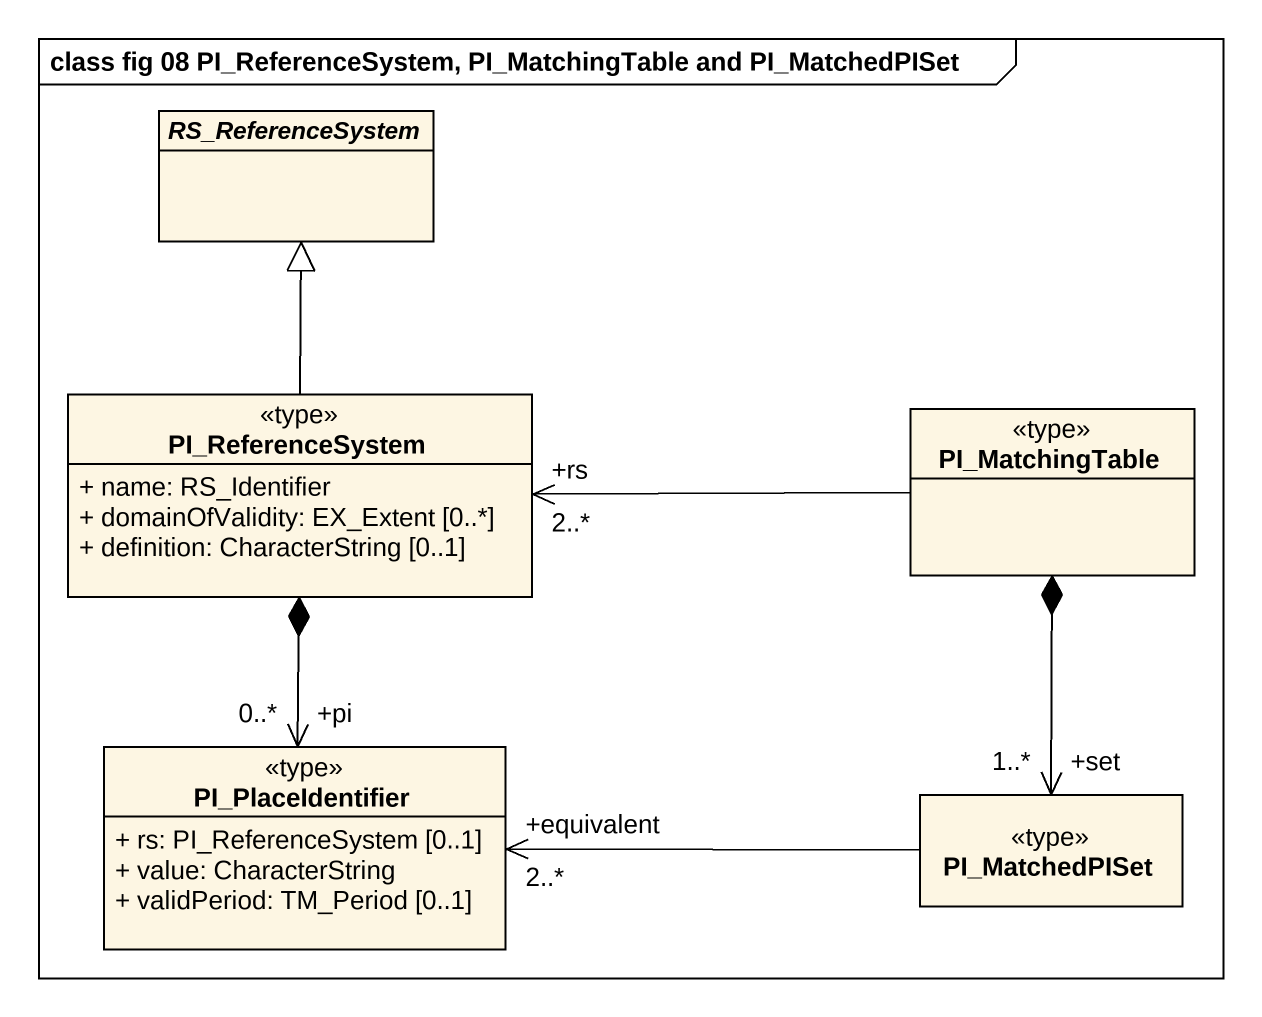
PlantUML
@startuml
mainframe class fig 08 PI_ReferenceSystem, PI_MatchingTable and PI_MatchedPISet
hide circle
hide empty members
skinparam classAttributeIconSize 0
abstract class RS_ReferenceSystem
class PI_ReferenceSystem <<type>> {
  + name: RS_Identifier
  + domainOfValidity: EX_Extent [0..*]
  + definition: CharacterString [0..1]
}
class PI_MatchingTable <<type>>
class PI_PlaceIdentifier <<type>> {
  + rs: PI_ReferenceSystem [0..1]
  + value: CharacterString
  + validPeriod: TM_Period [0..1]
}
class PI_MatchedPISet <<type>>
PI_ReferenceSystem -up-|> RS_ReferenceSystem
PI_MatchingTable -left-> "+rs\n2..*" PI_ReferenceSystem
PI_PlaceIdentifier "+pi\n0..*" <-up-* PI_ReferenceSystem
PI_MatchedPISet "+set\n1..*" <-up-* PI_MatchingTable
PI_MatchedPISet -left-> "+equivalent\n2..*" PI_PlaceIdentifier
@enduml
